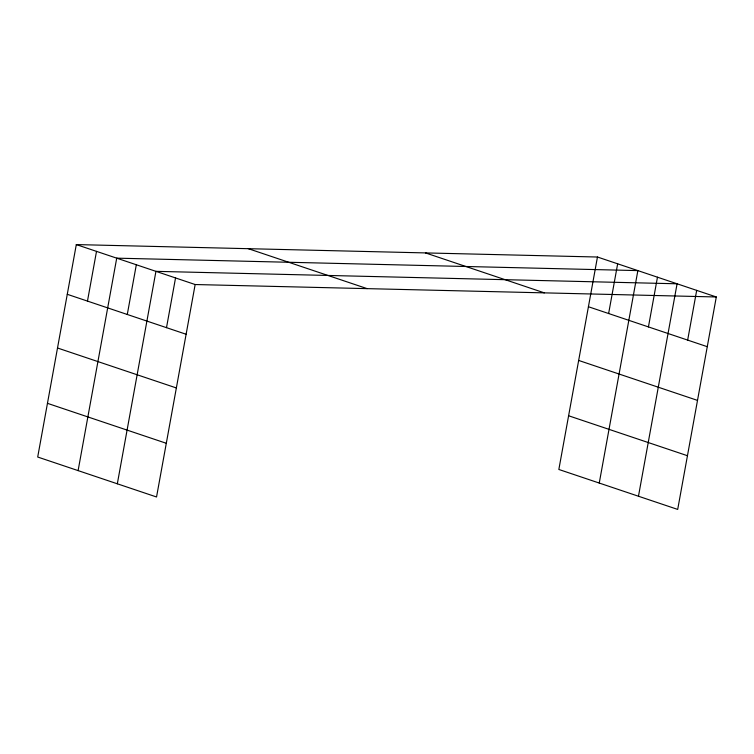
<?xml version="1.0" encoding="UTF-8"?>
<svg xmlns="http://www.w3.org/2000/svg" width="754" height="754" viewBox="0 0 754 754"><rect width="100%" height="100%" fill="white"/><g stroke="black" fill="none" stroke-linecap="round" stroke-linejoin="round"><path stroke-width="1.13" d="M597.46 257.02L76.305 244.579L37.7 457.028L156.54 496.98L195.154 284.531L716.3 296.972L677.695 509.421L558.846 469.469L597.46 257.02L716.3 296.972M87.473 301.091L96.512 251.374M78.105 470.619L116.719 258.16L637.865 270.601L599.251 483.05M127.285 314.475L136.323 264.758M117.322 483.804L155.937 271.346L677.083 283.787L638.468 496.236M166.502 327.66L175.541 277.934M608.629 313.532L617.658 263.806M648.44 326.916L657.469 277.189M687.657 340.101L696.687 290.375M588.422 306.737L707.261 346.689M425.482 252.91L544.322 292.863M248.292 248.679L367.132 288.631M578.667 360.44L697.507 400.393M76.305 244.579L195.154 284.531M568.61 415.765L687.45 455.718M67.276 294.305L186.115 334.258M57.511 347.999L176.361 387.952M47.455 403.333L166.304 443.286"/></g></svg>
